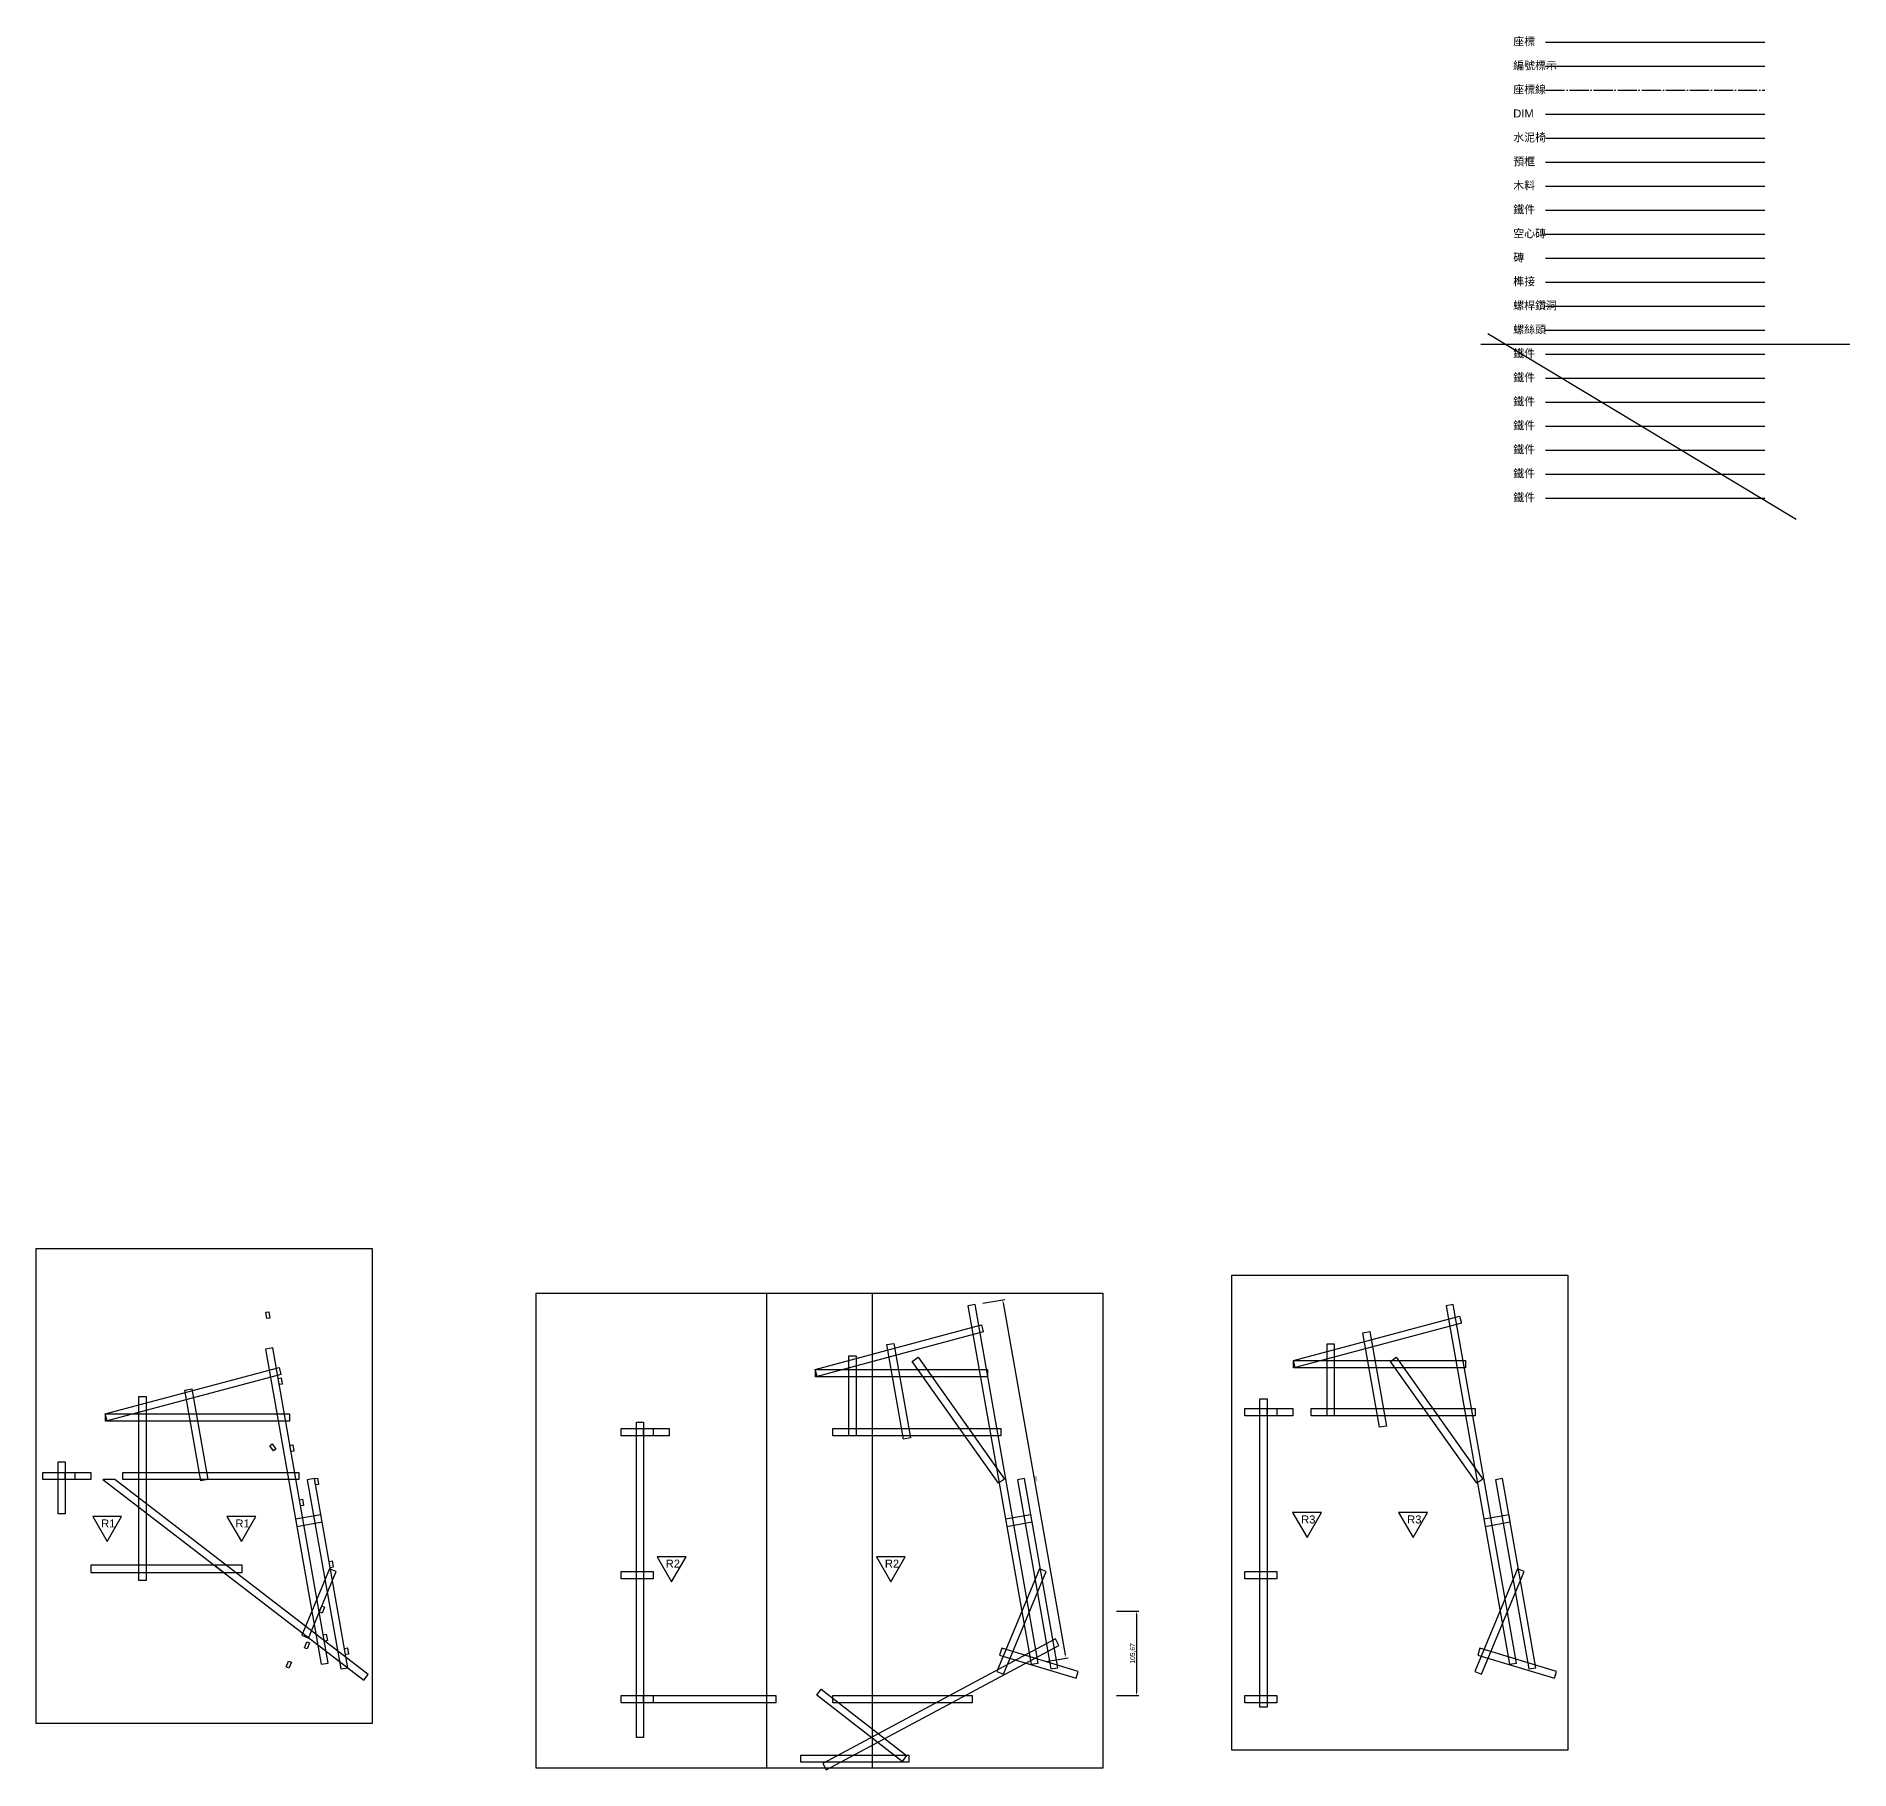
# Model space of a CAD drawing. Header units: millimetres. Extents: x -2666 to 6286, y -11880 to 4849.
# Drawn here: x -576 to 1691, y 914 to 3081 of the extents above; entities that cross this region are included whole.
import ezdxf

# ---------------------------------------------------------------- set-up
doc = ezdxf.new("R2010")
doc.units = ezdxf.units.MM
doc.linetypes.add('ACAD_ISO04W100', pattern=[30, 24, -3, 0, -3])
for name, color, linetype in [('0-rib1', 6, 'Continuous'), ('dim', 244, 'Continuous'), ('座標', 3, 'Continuous'), ('座標線', 65, 'ACAD_ISO04W100'), ('木料', 2, 'Continuous'), ('榫接', 5, 'Continuous'), ('樑', 4, 'Continuous'), ('水泥椅', 5, 'Continuous'), ('磚', 4, 'Continuous'), ('空心磚', 1, 'Continuous'), ('編號標示', 30, 'Continuous'), ('鐵件', 6, 'Continuous'), ('預框', 7, 'Continuous')]:
    doc.layers.add(name, color=color, linetype=linetype)
for name, color, linetype, plot in [('1-墊圈', 4, 'Continuous', False), ('1-螺絲頭', 9, 'Continuous', False), ('default', 11, 'Continuous', False)]:
    doc.layers.add(name, color=color, linetype=linetype, plot=plot)
doc.styles.get("Standard").update_dxf_attribs({"font": 'arial.ttf'})
doc.dimstyles.new('短柱', dxfattribs={"dimtxt": 3, "dimasz": 4, "dimexe": 3, "dimexo": 0.625, "dimtad": 1, "dimtxsty": 'Standard', "dimcen": 2.5, "dimadec": 0, "dimazin": 0, "dimtfac": 1, "dimtmove": 1, "dimatfit": 1, "dimldrblk": 'ORIGIN', "dimfxl": 0, "dimarcsym": 0})
doc.dimstyles.new('複本 短柱', dxfattribs={"dimtxt": 6, "dimasz": 4, "dimexe": 3, "dimexo": 0.625, "dimtad": 1, "dimtxsty": 'Standard', "dimcen": 2.5, "dimadec": 0, "dimazin": 0, "dimtfac": 1, "dimtmove": 1, "dimatfit": 1, "dimldrblk": 'ORIGIN', "dimfxl": 0, "dimarcsym": 0})

# ---------------------------------------------------------------- blocks, each defined once
blk = doc.blocks.new('*D301')
at = {"color": 0, "lineweight": -2}
for p, q in [((607.5, 1497.5), (635.1, 1502.3)), ((632.9, 1497.9), (710.5, 1057.7)), ((686.6, 1049.4), (714.1, 1054.3))]:
    blk.add_line(p, q, dxfattribs=at)
at = {"color": 0}
for points in [[(633.5, 1498), (632.2, 1497.8), (632.2, 1501.8)], [(711.1, 1057.8), (709.8, 1057.6), (711.2, 1053.7)]]:
    blk.add_solid(points, dxfattribs=at)
at = {"layer": 'Defpoints', "color": 0}
for p in [(597.8, 1495.8), (676.8, 1047.7), (711.2, 1053.7)]:
    blk.add_point(p, dxfattribs=at)
at = {"color": 0, "insert": (673.8, 1278.2), "char_height": 3, "attachment_point": 5, "rotation": 280}
blk.add_mtext('455', dxfattribs=at)
blk = doc.blocks.new('_Origin')
at = {"color": 0, "linetype": 'ByBlock', "lineweight": -2}
blk.add_line((0, 0), (-1, 0), dxfattribs=at)
blk.add_circle((0, 0), 0.5, dxfattribs=at)
blk = doc.blocks.new('*D1012')
at = {"layer": 'Defpoints', "color": 0}
for p in [(656.2, 1112.6), (183.4, 1006.9), (799.5, 1006.9)]:
    blk.add_point(p, dxfattribs=at)
at = {"layer": '座標', "color": 0, "lineweight": -2}
for p, q in [((774.5, 1112.6), (802.5, 1112.6)), ((799.5, 1108.6), (799.5, 1010.9)), ((774.5, 1006.9), (802.5, 1006.9))]:
    blk.add_line(p, q, dxfattribs=at)
at = {"layer": '座標', "color": 0}
for points in [[(798.8, 1108.6), (800.1, 1108.6), (799.5, 1112.6)], [(798.8, 1010.9), (800.1, 1010.9), (799.5, 1006.9)]]:
    blk.add_solid(points, dxfattribs=at)
at = {"layer": '座標', "color": 0, "insert": (795.2, 1059.7), "char_height": 6, "attachment_point": 5, "rotation": 90}
blk.add_mtext('105,67', dxfattribs=at)

msp = doc.modelspace()

# ---------------------------------------------------------------- linework, layer by layer
for p, q in [((1238.841, 2709.738), (1624.023, 2477.769)), ((1229.909, 2696.355), (1691.011, 2696.355))]:
    msp.add_line(p, q)
for points in [[(1310.699, 2684.003), (1584.791, 2684.003)], [(1310.699, 2654.003), (1584.791, 2654.003)], [(1310.699, 2624.003), (1584.791, 2624.003)], [(1310.699, 2594.003), (1584.791, 2594.003)], [(1310.699, 2564.003), (1584.791, 2564.003)], [(1310.699, 2534.003), (1584.791, 2534.003)], [(1310.699, 2504.003), (1584.791, 2504.003)]]:
    msp.add_lwpolyline(points)
at = {"layer": '0-rib1'}
for points in [[(597.783, 1495.761), (588.92, 1494.199), (667.93, 1046.111), (676.793, 1047.674)], [(995.655, 1425.69), (1203.329, 1481.336), (1205.659, 1472.643), (997.985, 1416.997)], [(1195.457, 1495.761), (1186.594, 1494.199), (1265.604, 1046.111), (1274.467, 1047.674)], [(397.982, 1414.589), (605.656, 1470.236), (607.985, 1461.542), (400.311, 1405.896)], [(-280.111, 1441.597), (-288.974, 1440.034), (-219.515, 1046.111), (-210.652, 1047.674)], [(440.004, 1431.885), (449.004, 1431.885), (449.004, 1331.885), (440.004, 1331.885)], [(526.644, 1429.941), (634.567, 1277.516), (627.221, 1272.315), (519.299, 1424.74)], [(1037.678, 1446.885), (1046.678, 1446.885), (1046.678, 1356.885), (1037.678, 1356.885)], [(1124.318, 1429.941), (1232.24, 1277.516), (1224.895, 1272.315), (1116.972, 1424.74)], [(-489.463, 1358.975), (-272.13, 1417.209), (-269.801, 1408.516), (-487.134, 1350.282)], [(398.24, 1414.624), (613.24, 1414.624), (613.24, 1405.624), (398.24, 1405.624)], [(995.914, 1425.724), (1210.914, 1425.724), (1210.914, 1416.724), (995.914, 1416.724)], [(-438.441, 1150.885), (-447.441, 1150.885), (-447.441, 1380.885), (-438.441, 1380.885)], [(934.781, 1365.885), (974.781, 1365.885), (974.781, 1356.885), (934.781, 1356.885)], [(962.781, 1377.947), (962.781, 992.568), (953.781, 992.568), (953.781, 1377.947)], [(962.781, 1365.885), (994.781, 1365.885), (994.781, 1356.885), (962.781, 1356.885)], [(1017.678, 1365.885), (1222.678, 1365.885), (1222.678, 1356.885), (1017.678, 1356.885)], [(-489.205, 1359.009), (-259.205, 1359.009), (-259.205, 1350.009), (-489.205, 1350.009)], [(155.436, 1340.885), (195.436, 1340.885), (195.436, 1331.885), (155.436, 1331.885)], [(183.436, 1348.887), (183.436, 954.485), (174.436, 954.485), (174.436, 1348.887)], [(183.436, 1340.885), (215.436, 1340.885), (215.436, 1331.885), (183.436, 1331.885)], [(420.004, 1340.885), (630.004, 1340.885), (630.004, 1331.885), (420.004, 1331.885)], [(-548.366, 1299.071), (-539.366, 1299.071), (-539.366, 1234.071), (-548.366, 1234.071)], [(-567.366, 1285.885), (-527.366, 1285.885), (-527.366, 1276.885), (-567.366, 1276.885)], [(-539.366, 1285.885), (-507.366, 1285.885), (-507.366, 1276.885), (-539.366, 1276.885)], [(-467.441, 1285.885), (-247.441, 1285.885), (-247.441, 1276.885), (-467.441, 1276.885)], [(-227.94, 1278.173), (-236.804, 1276.611), (-195.128, 1040.257), (-186.265, 1041.82)], [(659.505, 1278.173), (650.641, 1276.611), (692.317, 1040.257), (701.18, 1041.82)], [(1257.178, 1278.173), (1248.315, 1276.611), (1289.991, 1040.257), (1298.854, 1041.82)], [(-218.39, 1224.009), (-219.952, 1232.872), (-251.466, 1227.316), (-249.903, 1218.452)], [(669.055, 1224.009), (667.493, 1232.872), (635.979, 1227.316), (637.541, 1218.452)], [(1266.729, 1224.009), (1265.166, 1232.872), (1233.652, 1227.316), (1235.215, 1218.452)], [(-353.161, 1169.885), (-507.441, 1169.885), (-507.441, 1160.885), (-341.452, 1160.885)], [(-438.441, 1160.885), (-318.441, 1160.885), (-318.441, 1169.885), (-438.441, 1169.885)], [(-200.918, 1161.959), (-209.227, 1165.418), (-243.814, 1082.329), (-235.505, 1078.87)], [(155.436, 1161.885), (195.436, 1161.885), (195.436, 1152.885), (155.436, 1152.885)], [(624.848, 1037.204), (633.157, 1033.746), (686.527, 1161.959), (678.218, 1165.418)], [(934.781, 1161.885), (974.781, 1161.885), (974.781, 1152.885), (934.781, 1152.885)], [(1222.521, 1037.204), (1230.83, 1033.746), (1284.201, 1161.959), (1275.892, 1165.418)], [(407.394, 922.187), (411.636, 914.249), (702.693, 1069.766), (698.452, 1077.704)], [(631.067, 1066.296), (628.451, 1057.685), (724.132, 1028.615), (726.749, 1037.226)], [(1228.741, 1066.296), (1226.125, 1057.685), (1321.806, 1028.615), (1324.422, 1037.226)], [(155.436, 1006.885), (195.436, 1006.885), (195.436, 997.885), (155.436, 997.885)], [(183.436, 1006.885), (348.736, 1006.885), (348.736, 997.885), (183.436, 997.885)], [(405.633, 1014.774), (512.16, 931.845), (506.631, 924.743), (400.105, 1007.672)], [(420.004, 1006.885), (594.067, 1006.885), (594.067, 997.885), (420.004, 997.885)], [(934.781, 1006.885), (974.781, 1006.885), (974.781, 997.885), (934.781, 997.885)], [(380.004, 932.646), (515.004, 932.646), (515.004, 923.646), (380.004, 923.646)]]:
    msp.add_lwpolyline(points, close=True, dxfattribs=at)
for points in [[(1082.534, 1460.512), (1091.397, 1462.075), (1112.235, 1343.898), (1103.371, 1342.335), (1082.534, 1460.512)], [(487.474, 1445.687), (496.337, 1447.25), (517.175, 1329.073), (508.312, 1327.51), (487.474, 1445.687)], [(-389.917, 1388.67), (-381.054, 1390.232), (-361.085, 1276.979), (-369.948, 1275.417), (-389.917, 1388.67)], [(-492.371, 1276.885), (-166.118, 1026.119), (-160.633, 1033.255), (-477.603, 1276.885), (-492.371, 1276.885)], [(-227.94, 1278.173), (-224.198, 1278.833)]]:
    msp.add_lwpolyline(points, dxfattribs=at)
at = {"layer": '1-墊圈'}
msp.add_lwpolyline([(1310.699, 2744.003), (1584.791, 2744.003)], dxfattribs=at)
at = {"layer": '1-螺絲頭'}
msp.add_lwpolyline([(1310.699, 2714.003), (1584.791, 2714.003)], dxfattribs=at)
at = {"layer": 'default'}
for points in [[(-575.591, 1566.064), (-155.591, 1566.064), (-155.591, 972.064), (-575.591, 972.064)], [(918.782, 1532.73), (1338.782, 1532.73), (1338.782, 938.73), (918.782, 938.73)], [(49.205, 1510.08), (469.205, 1510.08), (469.205, 916.08), (49.205, 916.08)], [(337.524, 1510.08), (757.524, 1510.08), (757.524, 916.08), (337.524, 916.08)]]:
    msp.add_lwpolyline(points, close=True, dxfattribs=at)
at = {"layer": 'dim'}
msp.add_lwpolyline([(1310.699, 2984.003), (1584.791, 2984.003)], dxfattribs=at)
at = {"layer": '座標'}
msp.add_lwpolyline([(1310.699, 3074.003), (1584.791, 3074.003)], dxfattribs=at)
for points in [[(-505.073, 1230.773), (-487.063, 1199.579), (-469.053, 1230.773)], [(-337.246, 1230.773), (-319.236, 1199.579), (-301.226, 1230.773)], [(994.713, 1235.793), (1012.723, 1204.598), (1030.733, 1235.793)], [(1127.231, 1235.793), (1145.241, 1204.598), (1163.251, 1235.793)], [(200.521, 1180.55), (218.531, 1149.355), (236.541, 1180.55)], [(474.497, 1180.55), (492.507, 1149.355), (510.517, 1180.55)]]:
    msp.add_lwpolyline(points, close=True, dxfattribs=at)
at = {"layer": '座標線'}
msp.add_lwpolyline([(1310.699, 3014.003), (1584.791, 3014.003)], dxfattribs=at)
at = {"layer": '木料'}
msp.add_lwpolyline([(1310.699, 2894.003), (1584.791, 2894.003)], dxfattribs=at)
at = {"layer": '榫接'}
msp.add_lwpolyline([(1310.699, 2774.003), (1584.791, 2774.003)], dxfattribs=at)
at = {"layer": '樑'}
for points in [[(-283.655, 1478.974), (-287.398, 1478.314), (-288.787, 1486.193), (-285.045, 1486.852), (-283.655, 1478.974)], [(-268.267, 1396.309), (-272.009, 1395.649), (-273.398, 1403.528), (-269.656, 1404.188), (-268.267, 1396.309)], [(-275.963, 1314.965), (-279.064, 1312.769), (-283.687, 1319.298), (-280.586, 1321.494), (-275.963, 1314.965)], [(-253.506, 1312.597), (-257.248, 1311.937), (-258.638, 1319.815), (-254.895, 1320.475), (-253.506, 1312.597)], [(-222.809, 1270.955), (-226.551, 1270.295), (-227.94, 1278.173), (-224.198, 1278.833), (-222.809, 1270.955)], [(-241.525, 1244.649), (-245.267, 1243.989), (-246.657, 1251.868), (-242.914, 1252.527), (-241.525, 1244.649)], [(-204.555, 1167.431), (-208.297, 1166.771), (-209.686, 1174.65), (-205.944, 1175.31), (-204.555, 1167.431)], [(-218.37, 1110.145), (-221.879, 1111.605), (-218.804, 1118.991), (-215.296, 1117.531), (-218.37, 1110.145)], [(-237.009, 1065.369), (-240.517, 1066.83), (-237.442, 1074.215), (-233.934, 1072.755), (-237.009, 1065.369)], [(-211.738, 1075.719), (-215.481, 1075.059), (-216.87, 1082.938), (-213.127, 1083.597), (-211.738, 1075.719)], [(-185.398, 1058.787), (-189.14, 1058.127), (-190.529, 1066.005), (-186.787, 1066.665), (-185.398, 1058.787)], [(-259.814, 1041.289), (-263.322, 1042.749), (-260.248, 1050.135), (-256.739, 1048.675), (-259.814, 1041.289)]]:
    msp.add_lwpolyline(points, dxfattribs=at)
at = {"layer": '水泥椅'}
msp.add_lwpolyline([(1310.699, 2954.003), (1584.791, 2954.003)], dxfattribs=at)
at = {"layer": '磚'}
msp.add_lwpolyline([(1310.699, 2804.003), (1584.791, 2804.003)], dxfattribs=at)
at = {"layer": '空心磚'}
msp.add_lwpolyline([(1310.699, 2834.003), (1584.791, 2834.003)], dxfattribs=at)
at = {"layer": '編號標示'}
msp.add_lwpolyline([(1310.699, 3044.003), (1584.791, 3044.003)], dxfattribs=at)
at = {"layer": '鐵件'}
msp.add_lwpolyline([(1310.699, 2864.003), (1584.791, 2864.003)], dxfattribs=at)
at = {"layer": '預框'}
msp.add_lwpolyline([(1310.699, 2924.003), (1584.791, 2924.003)], dxfattribs=at)

# ---------------------------------------------------------------- texts
at = {"layer": '1-墊圈'}
msp.add_text('螺桿鑽洞', height=10, dxfattribs=at).set_placement((1270.451, 2739.784))
at = {"layer": '1-螺絲頭'}
msp.add_text('螺絲頭', height=10, dxfattribs=at).set_placement((1270.451, 2709.784))
at = {"layer": 'dim'}
msp.add_text('DIM', height=10, dxfattribs=at).set_placement((1270.451, 2979.784))
at = {"layer": '座標'}
msp.add_text('座標', height=10, dxfattribs=at).set_placement((1270.451, 3069.784))
at = {"layer": '座標', "char_height": 10, "attachment_point": 1}
for s, insert in [('R1', (-494.471, 1227.104)), ('R1', (-326.645, 1227.104)), ('R3', (1005.315, 1232.123)), ('R3', (1137.833, 1232.123)), ('R2', (211.123, 1176.881)), ('R2', (485.099, 1176.881))]:
    msp.add_mtext_dynamic_manual_height_columns(s, width=22.24738, gutter_width=12.5, heights=[0], dxfattribs=dict(at, insert=insert))
at = {"layer": '座標線'}
msp.add_text('座標線', height=10, dxfattribs=at).set_placement((1270.451, 3009.784))
at = {"layer": '木料'}
msp.add_text('木料', height=10, dxfattribs=at).set_placement((1270.451, 2889.784))
at = {"layer": '榫接'}
msp.add_text('榫接', height=10, dxfattribs=at).set_placement((1270.451, 2769.784))
at = {"layer": '水泥椅'}
msp.add_text('水泥椅', height=10, dxfattribs=at).set_placement((1270.451, 2949.784))
at = {"layer": '磚'}
msp.add_text('磚', height=10, dxfattribs=at).set_placement((1270.451, 2799.784))
at = {"layer": '空心磚'}
msp.add_text('空心磚', height=10, dxfattribs=at).set_placement((1270.451, 2829.784))
at = {"layer": '編號標示'}
for s, p in [('編號標示', (1270.451, 3039.784)), ('鐵件', (1270.451, 2679.784)), ('鐵件', (1270.451, 2649.784)), ('鐵件', (1270.451, 2619.784)), ('鐵件', (1270.451, 2589.784)), ('鐵件', (1270.451, 2559.784)), ('鐵件', (1270.451, 2529.784)), ('鐵件', (1270.451, 2499.784))]:
    msp.add_text(s, height=10, dxfattribs=at).set_placement(p)
at = {"layer": '鐵件'}
msp.add_text('鐵件', height=10, dxfattribs=at).set_placement((1270.451, 2859.784))
at = {"layer": '預框'}
msp.add_text('預框', height=10, dxfattribs=at).set_placement((1270.451, 2919.784))

# ---------------------------------------------------------------- dimensions: what is measured, and where the dimension line sits
dim = msp.add_aligned_dim(p1=(597.783, 1495.761), p2=(676.793, 1047.674), distance=34.912, dimstyle='短柱')
dim.commit()
dim.dimension.update_dxf_attribs({"geometry": '*D301', "text_midpoint": (673.788, 1278.153)})
at = {"layer": '座標'}
dim = msp.add_linear_dim(base=(799.459, 1006.885), p1=(656.214, 1112.556), p2=(183.436, 1006.885), angle=90, dimstyle='複本 短柱', override={"dimfxl": 25}, dxfattribs=at)
dim.commit()
dim.dimension.update_dxf_attribs({"geometry": '*D1012', "text_midpoint": (795.229, 1059.721)})

doc.saveas('drawing.dxf')
